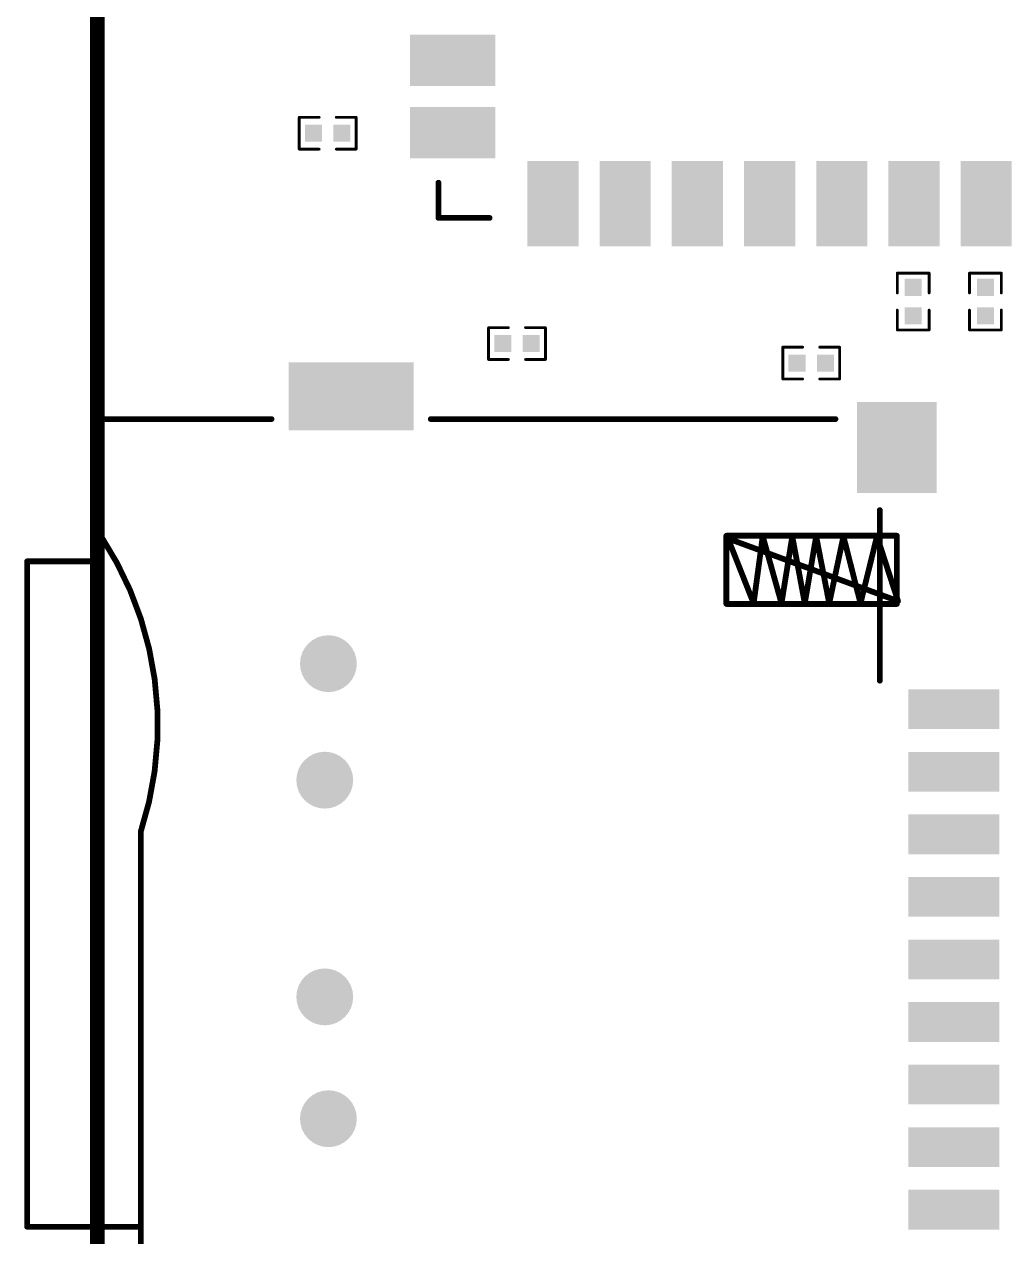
# Model space of a CAD drawing. Header units: millimetres. Extents: x 19.53 to 21.81, y 15.71 to 18.76.
# Drawn here: x 19.634 to 20.318, y 16.401 to 17.24 of the extents above; entities that cross this region are included whole.
import ezdxf

# ---------------------------------------------------------------- set-up
doc = ezdxf.new("R2010")
doc.units = ezdxf.units.MM
doc.layers.get('0').update_dxf_attribs({"linetype": 'CONTINUOUS', "lineweight": 0})
doc.layers.add('04_BOT_PHO', color=90, linetype='CONTINUOUS', lineweight=0)

# ---------------------------------------------------------------- blocks, each defined once
blk = doc.blocks.new('ROUND_8')
h = blk.add_hatch(color=256)
edge = h.paths.add_edge_path(flags=0)
edge.add_arc((0, 0), 0.01968, 0, 360)
blk = doc.blocks.new('RECTANGLE_22')
blk.add_solid([(0.02953, 0.01771), (0.02953, -0.01772), (-0.02953, 0.01771), (-0.02953, -0.01772)])
blk = doc.blocks.new('RECTANGLE_23')
blk.add_solid([(0.01771, 0.02953), (0.01771, -0.02953), (-0.01772, 0.02953), (-0.01772, -0.02953)])
blk = doc.blocks.new('SQUARE_25')
blk.add_solid([(0.0059, 0.0059), (0.0059, -0.00591), (-0.00591, 0.0059), (-0.00591, -0.00591)])
blk = doc.blocks.new('RECTANGLE_31')
blk.add_solid([(0.03149, 0.01378), (0.03149, -0.01378), (-0.0315, 0.01378), (-0.0315, -0.01378)])
blk = doc.blocks.new('RECTANGLE_33')
blk.add_solid([(0.0433, 0.02362), (0.0433, -0.02362), (-0.04331, 0.02362), (-0.04331, -0.02362)])
blk = doc.blocks.new('RECTANGLE_34')
blk.add_solid([(0.02756, 0.03149), (0.02756, -0.0315), (-0.02756, 0.03149), (-0.02756, -0.0315)])
blk = doc.blocks.new('ROUND_15')
h = blk.add_hatch(color=256)
edge = h.paths.add_edge_path(flags=0)
edge.add_arc((0, 0), 0.002, 0, 360)
blk = doc.blocks.new('ROUND_380')
h = blk.add_hatch(color=256)
edge = h.paths.add_edge_path(flags=0)
edge.add_arc((0, 0), 0.001, 0, 360)

msp = doc.modelspace()

# ---------------------------------------------------------------- linework, layer by layer
at = {"layer": '04_BOT_PHO', "lineweight": 211}
for points, const_width in [([(19.68504, 15.79803), (19.68504, 18.75003)], 0.01), ([(19.68504, 18.1063), (19.68504, 15.75197)], 0.004), ([(19.82485, 17.15351), (19.82485, 17.17556)], 0.002), ([(19.82485, 17.17556), (19.83863, 17.17556)], 0.002), ([(19.86422, 17.17556), (19.85044, 17.17556)], 0.002), ([(19.86422, 17.15351), (19.86422, 17.17556)], 0.002), ([(19.83863, 17.15351), (19.82485, 17.15351)], 0.002), ([(19.85044, 17.15351), (19.86422, 17.15351)], 0.002), ([(19.92126, 17.10591), (19.92126, 17.13031)], 0.004), ([(19.95669, 17.10591), (19.92126, 17.10591)], 0.004), ([(20.23902, 17.05394), (20.23902, 17.06772)], 0.002), ([(20.23902, 17.06772), (20.26106, 17.06772)], 0.002), ([(20.26106, 17.06772), (20.26106, 17.05394)], 0.002), ([(20.28902, 17.05394), (20.28902, 17.06772)], 0.002), ([(20.28902, 17.06772), (20.31106, 17.06772)], 0.002), ([(20.31106, 17.06772), (20.31106, 17.05394)], 0.002), ([(20.23902, 17.04213), (20.23902, 17.02835)], 0.002), ([(20.26106, 17.02835), (20.26106, 17.04213)], 0.002), ([(20.28902, 17.04213), (20.28902, 17.02835)], 0.002), ([(20.31106, 17.02835), (20.31106, 17.04213)], 0.002), ([(19.95595, 17.00791), (19.95595, 17.02995)], 0.002), ([(19.95595, 17.02995), (19.96973, 17.02995)], 0.002), ([(19.99532, 17.02995), (19.98154, 17.02995)], 0.002), ([(19.99532, 17.00791), (19.99532, 17.02995)], 0.002), ([(20.23902, 17.02835), (20.26106, 17.02835)], 0.002), ([(20.28902, 17.02835), (20.31106, 17.02835)], 0.002), ([(20.15972, 16.99441), (20.15972, 17.01645)], 0.002), ([(20.15972, 17.01645), (20.1735, 17.01645)], 0.002), ([(20.19909, 17.01645), (20.18531, 17.01645)], 0.002), ([(20.19909, 16.99441), (20.19909, 17.01645)], 0.002), ([(19.96973, 17.00791), (19.95595, 17.00791)], 0.002), ([(19.98154, 17.00791), (19.99532, 17.00791)], 0.002), ([(20.1735, 16.99441), (20.15972, 16.99441)], 0.002), ([(20.18531, 16.99441), (20.19909, 16.99441)], 0.002), ([(19.80567, 16.96665), (19.68756, 16.96665)], 0.004), ([(19.68756, 16.96665), (19.68756, 16.88555)], 0.004), ([(19.91591, 16.96665), (20.19622, 16.96665)], 0.004), ([(20.22693, 16.90366), (20.22693, 16.78555)], 0.004), ([(20.23874, 16.88594), (20.12063, 16.88594)], 0.004), ([(20.12063, 16.88594), (20.12063, 16.8387)], 0.004), ([(20.14583, 16.88555), (20.13953, 16.83909)], 0.004), ([(20.15882, 16.83909), (20.14583, 16.88555)], 0.004), ([(20.1663, 16.88555), (20.15882, 16.83909)], 0.004), ([(20.17496, 16.83909), (20.1663, 16.88555)], 0.004), ([(20.18283, 16.88555), (20.17496, 16.83909)], 0.004), ([(20.19189, 16.83909), (20.18283, 16.88555)], 0.004), ([(20.20173, 16.88555), (20.19189, 16.83909)], 0.004), ([(20.21354, 16.83909), (20.20173, 16.88555)], 0.004), ([(20.22496, 16.88555), (20.21354, 16.83909)], 0.004), ([(20.23953, 16.84067), (20.22496, 16.88555)], 0.004), ([(20.23874, 16.8387), (20.23874, 16.88594)], 0.004), ([(20.13953, 16.83909), (20.12181, 16.88398)], 0.004), ([(20.12181, 16.88398), (20.23953, 16.84067)], 0.004), ([(19.68717, 16.86823), (19.63638, 16.86823)], 0.004), ([(19.63638, 16.86823), (19.63638, 16.4076)], 0.004), ([(20.12063, 16.8387), (20.23874, 16.8387)], 0.004), ([(19.71512, 16.68122), (19.71512, 16.38791)], 0.004), ([(19.63638, 16.4076), (19.71354, 16.4076)], 0.004)]:
    msp.add_lwpolyline(points, dxfattribs=dict(at, const_width=const_width))
at = {"layer": '04_BOT_PHO', "lineweight": 211, "const_width": 0.004}
msp.add_lwpolyline([(19.71512, 16.68122, 0.22902), (19.68748, 16.88568)], format="xyb", dxfattribs=at)

# ---------------------------------------------------------------- block references
at = {"layer": '04_BOT_PHO'}
for name, p in [('RECTANGLE_22', (19.9311, 17.21496)), ('RECTANGLE_22', (19.9311, 17.16496)), ('ROUND_380', (19.82485, 17.17556)), ('ROUND_380', (19.83863, 17.17556)), ('ROUND_380', (19.85044, 17.17556)), ('ROUND_380', (19.86422, 17.17556)), ('SQUARE_25', (19.8347, 17.16453)), ('SQUARE_25', (19.85438, 17.16453)), ('ROUND_380', (19.82485, 17.15351)), ('ROUND_380', (19.83863, 17.15351)), ('ROUND_380', (19.85044, 17.15351)), ('ROUND_380', (19.86422, 17.15351)), ('RECTANGLE_23', (20.00059, 17.11575)), ('RECTANGLE_23', (20.05059, 17.11575)), ('RECTANGLE_23', (20.10059, 17.11575)), ('RECTANGLE_23', (20.15059, 17.11575)), ('RECTANGLE_23', (20.20059, 17.11575)), ('RECTANGLE_23', (20.25059, 17.11575)), ('RECTANGLE_23', (20.30059, 17.11575)), ('ROUND_15', (19.92126, 17.13031)), ('ROUND_15', (19.92126, 17.10591)), ('ROUND_15', (19.95669, 17.10591)), ('ROUND_380', (20.23902, 17.06772)), ('SQUARE_25', (20.25004, 17.05787)), ('ROUND_380', (20.26106, 17.06772)), ('ROUND_380', (20.28902, 17.06772)), ('SQUARE_25', (20.30004, 17.05787)), ('ROUND_380', (20.31106, 17.06772)), ('ROUND_380', (20.23902, 17.05394)), ('ROUND_380', (20.26106, 17.05394)), ('ROUND_380', (20.28902, 17.05394)), ('ROUND_380', (20.31106, 17.05394)), ('ROUND_380', (20.23902, 17.04213)), ('SQUARE_25', (20.25004, 17.03819)), ('ROUND_380', (20.26106, 17.04213)), ('ROUND_380', (20.28902, 17.04213)), ('SQUARE_25', (20.30004, 17.03819)), ('ROUND_380', (20.31106, 17.04213)), ('ROUND_380', (19.95595, 17.02995)), ('ROUND_380', (19.96973, 17.02995)), ('ROUND_380', (19.98154, 17.02995)), ('ROUND_380', (19.99532, 17.02995)), ('ROUND_380', (20.23902, 17.02835)), ('ROUND_380', (20.26106, 17.02835)), ('ROUND_380', (20.28902, 17.02835)), ('ROUND_380', (20.31106, 17.02835)), ('SQUARE_25', (19.96579, 17.01893)), ('SQUARE_25', (19.98547, 17.01893)), ('ROUND_380', (20.15972, 17.01645)), ('ROUND_380', (20.1735, 17.01645)), ('ROUND_380', (20.18531, 17.01645)), ('ROUND_380', (20.19909, 17.01645)), ('RECTANGLE_33', (19.86079, 16.9824)), ('ROUND_380', (19.95595, 17.00791)), ('ROUND_380', (19.96973, 17.00791)), ('ROUND_380', (19.98154, 17.00791)), ('ROUND_380', (19.99532, 17.00791)), ('SQUARE_25', (20.16957, 17.00543)), ('SQUARE_25', (20.18925, 17.00543)), ('ROUND_380', (20.15972, 16.99441)), ('ROUND_380', (20.1735, 16.99441)), ('ROUND_380', (20.18531, 16.99441)), ('ROUND_380', (20.19909, 16.99441)), ('RECTANGLE_34', (20.23874, 16.94697)), ('ROUND_15', (19.68756, 16.96665)), ('ROUND_15', (19.80567, 16.96665)), ('ROUND_15', (19.91591, 16.96665)), ('ROUND_15', (20.19622, 16.96665)), ('ROUND_15', (20.22693, 16.90366)), ('ROUND_15', (19.68748, 16.88568)), ('ROUND_15', (19.68756, 16.88555)), ('ROUND_15', (20.12063, 16.88594)), ('ROUND_15', (20.14583, 16.88555)), ('ROUND_15', (20.1663, 16.88555)), ('ROUND_15', (20.18283, 16.88555)), ('ROUND_15', (20.20173, 16.88555)), ('ROUND_15', (20.22496, 16.88555)), ('ROUND_15', (20.23874, 16.88594)), ('ROUND_15', (20.23874, 16.88594)), ('ROUND_15', (20.12181, 16.88398)), ('ROUND_15', (19.63638, 16.86823)), ('ROUND_15', (19.68717, 16.86823)), ('ROUND_15', (20.12063, 16.8387)), ('ROUND_15', (20.13953, 16.83909)), ('ROUND_15', (20.15882, 16.83909)), ('ROUND_15', (20.17496, 16.83909)), ('ROUND_15', (20.19189, 16.83909)), ('ROUND_15', (20.21354, 16.83909)), ('ROUND_15', (20.23874, 16.8387)), ('ROUND_15', (20.23953, 16.84067)), ('ROUND_15', (20.23953, 16.84067)), ('ROUND_8', (19.84504, 16.79736)), ('ROUND_15', (20.22693, 16.78555)), ('RECTANGLE_31', (20.27811, 16.76587)), ('ROUND_8', (19.84252, 16.71673)), ('RECTANGLE_31', (20.27811, 16.72256)), ('RECTANGLE_31', (20.27811, 16.67925)), ('ROUND_15', (19.71512, 16.68122)), ('ROUND_15', (19.71512, 16.68122)), ('RECTANGLE_31', (20.27811, 16.63594)), ('RECTANGLE_31', (20.27811, 16.59264)), ('ROUND_8', (19.84252, 16.56673)), ('RECTANGLE_31', (20.27811, 16.54933)), ('RECTANGLE_31', (20.27811, 16.50602)), ('ROUND_8', (19.84504, 16.4824)), ('RECTANGLE_31', (20.27811, 16.46272)), ('RECTANGLE_31', (20.27811, 16.41941)), ('ROUND_15', (19.63638, 16.4076)), ('ROUND_15', (19.71354, 16.4076))]:
    msp.add_blockref(name, p, dxfattribs=at)

doc.saveas('drawing.dxf')
